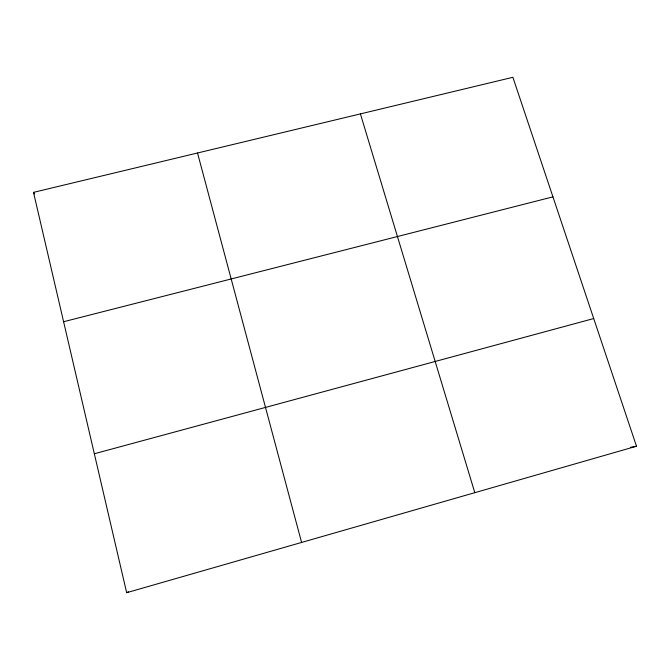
<?xml version="1.0" encoding="UTF-8"?>
<svg xmlns="http://www.w3.org/2000/svg" width="670" height="670" viewBox="0 0 670 670"><rect width="100%" height="100%" fill="white"/><g stroke="black" fill="none" stroke-linecap="round" stroke-linejoin="round"><path stroke-width="1" d="M126.664 592.699L636.5 446.228L512.885 77.301L33.5 192.365L126.664 592.699L128.447 591.761M94.328 453.766L593.721 318.543M63.6 321.726L552.943 196.854M630.42 447.384L636.5 446.228M33.5 192.365L34.698 193.957M360.41 113.9L474.804 492.685M197.524 152.995L301.584 542.449"/></g></svg>
